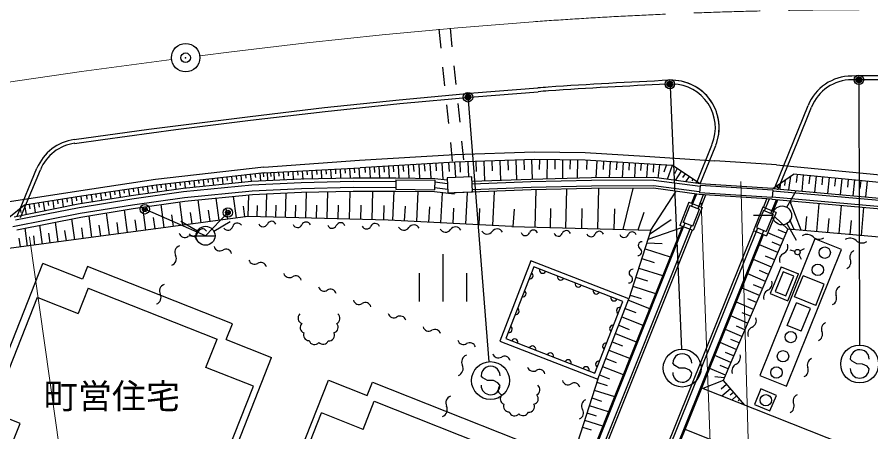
# Model space of a CAD drawing. Units: millimetres, scale not verified. Extents: x 0 to 700000, y -47500 to 447500.
# Drawn here: x 355248 to 400326, y 278504 to 300398 of the extents above; entities that cross this region are included whole.
import ezdxf
from ezdxf.enums import TextEntityAlignment as Align

# ---------------------------------------------------------------- set-up
doc = ezdxf.new("R2010")
doc.units = ezdxf.units.MM
doc.header["$LTSCALE"] = 1000
doc.header["$PDMODE"] = 32
doc.header["$PDSIZE"] = 500
doc.linetypes.add('CHAIN', pattern=[18.5, 12, -1.5, 3.5, -1.5])
doc.layers.add('作業ﾚｲﾔ1', color=7, linetype='Continuous', lineweight=25)
doc.styles.add('ＭＳ ゴシック', font='')
doc.styles.get('ＭＳ ゴシック').set_extended_font_data('MS Gothic')

msp = doc.modelspace()

# ---------------------------------------------------------------- linework, layer by layer
at = {"layer": '作業ﾚｲﾔ1', "linetype": 'CHAIN', "lineweight": 13}
for p, q in [((374530, 299461), (378519, 299835)), ((378519, 299835), (382491, 300151)), ((370549, 299035), (374530, 299461)), ((366574, 298566), (370549, 299035)), ((364892, 298351), (366574, 298566)), ((358641, 297519), (362605, 298058)), ((362605, 298058), (363404, 298160)), ((354681, 296954), (358641, 297519))]:
    msp.add_line(p, q, dxfattribs=at)
at = {"layer": '作業ﾚｲﾔ1'}
for p, q in [((378106, 299819), (378208, 298824)), ((377510, 299753), (377612, 298758)), ((377714, 297763), (377816, 296768)), ((378310, 297829), (378412, 296835)), ((379369, 296396), (382741, 296660)), ((379369, 296396), (382741, 296660)), ((389720, 296710), (390318, 282873)), ((399693, 296939), (399730, 283089)), ((375427, 296033), (379369, 296396)), ((375427, 296033), (379369, 296396)), ((375447, 295834), (379386, 296196)), ((379386, 296196), (382756, 296461)), ((371487, 295619), (375427, 296033)), ((371487, 295619), (375427, 296033)), ((371509, 295420), (375447, 295834)), ((377918, 295774), (378020, 294779)), ((378515, 295840), (378617, 294845)), ((379065, 296016), (380162, 282210)), ((395234, 291354), (397006, 295727)), ((395234, 291354), (397006, 295727)), ((367549, 295159), (371487, 295619)), ((367549, 295159), (371487, 295619)), ((367573, 294961), (371509, 295420)), ((396424, 293758), (397191, 295651)), ((363610, 294661), (367549, 295159)), ((363610, 294661), (367549, 295159)), ((363636, 294462), (367573, 294961)), ((358261, 293931), (362200, 294474)), ((358261, 293931), (362200, 294474)), ((359772, 293941), (363637, 294462)), ((362200, 294474), (363611, 294661)), ((362200, 294474), (363611, 294661)), ((358287, 293733), (359772, 293941)), ((378123, 293784), (378225, 292789)), ((378719, 293850), (378821, 292856)), ((391128, 291670), (391922, 293644)), ((391314, 291595), (392132, 293629)), ((391314, 291595), (392132, 293629)), ((391922, 293644), (391947, 293704)), ((395420, 291279), (396424, 293758)), ((373335, 292846), (378360, 293139)), ((378360, 293139), (382566, 293284)), ((382566, 293284), (385247, 293251)), ((385247, 293251), (388389, 293057)), ((388389, 293057), (392079, 292813)), ((368272, 292480), (373335, 292846)), ((375359, 292563), (375397, 291907)), ((375621, 292579), (375641, 292242)), ((375891, 292594), (375931, 291902)), ((376168, 292610), (376189, 292255)), ((376453, 292627), (376495, 291895)), ((376745, 292644), (376767, 292268)), ((377046, 292662), (377091, 291889)), ((377355, 292680), (377379, 292277)), ((377678, 292699), (377728, 291831)), ((378024, 292719), (378052, 292252)), ((378347, 292738), (378393, 291936)), ((378628, 292748), (378646, 292218)), ((379052, 292763), (379079, 291964)), ((379474, 292777), (379492, 292250)), ((379896, 292792), (379933, 291739)), ((380318, 292806), (380336, 292281)), ((380738, 292820), (380774, 291772)), ((381157, 292835), (381175, 292311)), ((381576, 292849), (381612, 291805)), ((381994, 292864), (382012, 292342)), ((382411, 292878), (382447, 291836)), ((382821, 292880), (382814, 292362)), ((383235, 292875), (383223, 291854)), ((383644, 292871), (383638, 292367)), ((384047, 292866), (384035, 291873)), ((384444, 292861), (384438, 292371)), ((384835, 292856), (384824, 291891)), ((385330, 292362), (385347, 292844)), ((385854, 292813), (385798, 291909)), ((386215, 292791), (386188, 292351)), ((386567, 292769), (386514, 291913)), ((386910, 292748), (386884, 292331)), ((387243, 292727), (387193, 291916)), ((387568, 292707), (387543, 292312)), ((387883, 292687), (387836, 291919)), ((388191, 292668), (388168, 292295)), ((388535, 292646), (388484, 291922)), ((388844, 292626), (388824, 292221)), ((389161, 292605), (389069, 291898)), ((389416, 292229), (389530, 292581)), ((389827, 292561), (389571, 291831)), ((391316, 291595), (389855, 292559)), ((395347, 292601), (392079, 292813)), ((395347, 292601), (403365, 291826)), ((355252, 289897), (356298, 292419)), ((355252, 289897), (356298, 292419)), ((355436, 289821), (356482, 292342)), ((368272, 292480), (362554, 291821)), ((367808, 292125), (367830, 291934)), ((368057, 292154), (368103, 291751)), ((368275, 291959), (368257, 292177)), ((368306, 292182), (373358, 292447)), ((368449, 292190), (368473, 291773)), ((368633, 292199), (368643, 291983)), ((368805, 292208), (368828, 291776)), ((369055, 292222), (369066, 292003)), ((369305, 292235), (369328, 291793)), ((369554, 292248), (369566, 292024)), ((369804, 292261), (369828, 291810)), ((370054, 292274), (370066, 292046)), ((370303, 292287), (370327, 291827)), ((370553, 292300), (370565, 292068)), ((370803, 292313), (370827, 291844)), ((371052, 292326), (371065, 292089)), ((371302, 292339), (371327, 291861)), ((371552, 292352), (371564, 292111)), ((371801, 292365), (371827, 291878)), ((372051, 292378), (372064, 292133)), ((372301, 292391), (372327, 291896)), ((372550, 292404), (372563, 292154)), ((372800, 292417), (372826, 291913)), ((373050, 292431), (373063, 292174)), ((373299, 292444), (373327, 291917)), ((373606, 292461), (373622, 292188)), ((373855, 292476), (373888, 291915)), ((374105, 292490), (374122, 292202)), ((374355, 292505), (374389, 291913)), ((374604, 292519), (374622, 292215)), ((374854, 292534), (374890, 291911)), ((375103, 292548), (375122, 292229)), ((390089, 292404), (389958, 292118)), ((390305, 292263), (389985, 291775)), ((390514, 292126), (390387, 291932)), ((395153, 291347), (396238, 292113)), ((362554, 291821), (358613, 291236)), ((363835, 291667), (363853, 291511)), ((364083, 291695), (364119, 291386)), ((364331, 291724), (364349, 291567)), ((364580, 291753), (364616, 291435)), ((364828, 291781), (364847, 291621)), ((365076, 291810), (365114, 291485)), ((365325, 291839), (365344, 291674)), ((365573, 291867), (365611, 291534)), ((365821, 291896), (365841, 291727)), ((366070, 291925), (366109, 291584)), ((366318, 291953), (366338, 291781)), ((366567, 291982), (366607, 291633)), ((366815, 292010), (366835, 291834)), ((367063, 292039), (367104, 291683)), ((367312, 292068), (367332, 291888)), ((367560, 292096), (367602, 291732)), ((370246, 291655), (367636, 291535)), ((372991, 291718), (370246, 291655)), ((375246, 291709), (372991, 291718)), ((375248, 291809), (375242, 291309)), ((375248, 291809), (377296, 291787)), ((375249, 291909), (377309, 291886)), ((377296, 291787), (377290, 291287)), ((377970, 291598), (377295, 291687)), ((377309, 291886), (377961, 291801)), ((379255, 291972), (377957, 291918)), ((377957, 291918), (377989, 291119)), ((379288, 291172), (379255, 291972)), ((382375, 291704), (379271, 291583)), ((385573, 291778), (382375, 291704)), ((388866, 291794), (385573, 291778)), ((388866, 291794), (391307, 291466)), ((390723, 291989), (390534, 291701)), ((390932, 291852), (390871, 291758)), ((391141, 291715), (391084, 291627)), ((395777, 291515), (395810, 291811)), ((396072, 291996), (395972, 291273)), ((396431, 292095), (396381, 291666)), ((396755, 292063), (396672, 291211)), ((397096, 292030), (397055, 291605)), ((397436, 291997), (397354, 291150)), ((397775, 291965), (397734, 291542)), ((398113, 291932), (398032, 291089)), ((398450, 291899), (398410, 291479)), ((398787, 291867), (398706, 291029)), ((399122, 291834), (399082, 291416)), ((399456, 291802), (399376, 290969)), ((399790, 291770), (399749, 291354)), ((400122, 291738), (400042, 290909)), ((358613, 291236), (354611, 290619)), ((360636, 291233), (360687, 290889)), ((360884, 291270), (360909, 291099)), ((361131, 291306), (361181, 290968)), ((361378, 291343), (361403, 291174)), ((361626, 291380), (361676, 291041)), ((361873, 291417), (361898, 291246)), ((362120, 291453), (362171, 291111)), ((362367, 291490), (362393, 291318)), ((362615, 291526), (362662, 291182)), ((362841, 291552), (362861, 291383)), ((363090, 291581), (363128, 291248)), ((363338, 291609), (363357, 291447)), ((363586, 291638), (363623, 291319)), ((367636, 291535), (364043, 291177)), ((372793, 289738), (372832, 291214)), ((373994, 289706), (374034, 291214)), ((375083, 289671), (375164, 291209)), ((375241, 291209), (377289, 291187)), ((375242, 291309), (377290, 291287)), ((377982, 291294), (377291, 291384)), ((382599, 289308), (382650, 291281)), ((384225, 289266), (384278, 291318)), ((385913, 289222), (385968, 291350)), ((387254, 289187), (387779, 291359)), ((388711, 289149), (390043, 291202)), ((391310, 291516), (391284, 291116)), ((395145, 291267), (391310, 291516)), ((395150, 291347), (391316, 291595)), ((395146, 291267), (395110, 290869)), ((403287, 290488), (395142, 291217)), ((395381, 291508), (395370, 291386)), ((395535, 291617), (395524, 291314)), ((395885, 290364), (396385, 291230)), ((357622, 290779), (357684, 290377)), ((357869, 290817), (357899, 290621)), ((358116, 290855), (358175, 290474)), ((358363, 290893), (358392, 290708)), ((361302, 290785), (358518, 290338)), ((358610, 290932), (358667, 290565)), ((358905, 290976), (358932, 290794)), ((359153, 291012), (359206, 290651)), ((359400, 291049), (359427, 290870)), ((359647, 291086), (359700, 290731)), ((359895, 291123), (359921, 290946)), ((360142, 291159), (360194, 290810)), ((360389, 291196), (360415, 291023)), ((364043, 291177), (361302, 290785)), ((364967, 289547), (364805, 290751)), ((365910, 289674), (365752, 290845)), ((366827, 289798), (366674, 290937)), ((367446, 289879), (367476, 291016)), ((368406, 289854), (368438, 291071)), ((369423, 289827), (369458, 291117)), ((370500, 289798), (370536, 291161)), ((371623, 289769), (371661, 291187)), ((376345, 289604), (376429, 291194)), ((378319, 291048), (377289, 291183)), ((377628, 289537), (377711, 291128)), ((377989, 291119), (379288, 291172)), ((378319, 291048), (378328, 291115)), ((378943, 289467), (379031, 291143)), ((380361, 289393), (380456, 291199)), ((391042, 291067), (390851, 290578)), ((391114, 291058), (390861, 290413)), ((391476, 291024), (391187, 290285)), ((395114, 290788), (391264, 291037)), ((395119, 290868), (391284, 291116)), ((391363, 290377), (391613, 291015)), ((394651, 290355), (394839, 290813)), ((394715, 290167), (394974, 290801)), ((395039, 290034), (395339, 290768)), ((395160, 290146), (395412, 290761)), ((355645, 290475), (354818, 289802)), ((358518, 290338), (355167, 289673)), ((355645, 290475), (355720, 289987)), ((355892, 290513), (355929, 290274)), ((356139, 290551), (356211, 290084)), ((356386, 290589), (356421, 290361)), ((356633, 290627), (356702, 290182)), ((356881, 290665), (356914, 290448)), ((357128, 290703), (357193, 290279)), ((357375, 290741), (357407, 290535)), ((362047, 289155), (361885, 290363)), ((363019, 289285), (362856, 290502)), ((363998, 289417), (363833, 290642)), ((366372, 289736), (366294, 290314)), ((367277, 289858), (367201, 290420)), ((367919, 289867), (367935, 290458)), ((368907, 289840), (368924, 290467)), ((369955, 289813), (369973, 290477)), ((371056, 289784), (371074, 290479)), ((372202, 289753), (372221, 290477)), ((373391, 289722), (373410, 290469)), ((374603, 289690), (374623, 290451)), ((375709, 289638), (375750, 290420)), ((376991, 289570), (377034, 290378)), ((378273, 289503), (378315, 290310)), ((379639, 289431), (379685, 290301)), ((390720, 290629), (390241, 289407)), ((390758, 290453), (390407, 289556)), ((390720, 290629), (391418, 290355)), ((390758, 290453), (391270, 290252)), ((391418, 290355), (390939, 289133)), ((394622, 290367), (394119, 289139)), ((395316, 290083), (394622, 290367)), ((396648, 289159), (396040, 290705)), ((396101, 290551), (396108, 290625)), ((397464, 289086), (397595, 290566)), ((398647, 288982), (398778, 290460)), ((399829, 288877), (399960, 290354)), ((367435, 289879), (354554, 288146)), ((355420, 290292), (355452, 290088)), ((359202, 288772), (359048, 289917)), ((360132, 288897), (359975, 290066)), ((361082, 289025), (360922, 290218)), ((365201, 288856), (361992, 290255)), ((363508, 289351), (363426, 289962)), ((364486, 289483), (364404, 290093)), ((365201, 288856), (366380, 290080)), ((365442, 289611), (365362, 290205)), ((374833, 289684), (367435, 289879)), ((381483, 290264), (381413, 289339)), ((383404, 289287), (383430, 290293)), ((385062, 289244), (385089, 290291)), ((386775, 289200), (386803, 290277)), ((388040, 289167), (388348, 290097)), ((390919, 289356), (391270, 290252)), ((395135, 289931), (394135, 289931)), ((394657, 290190), (394287, 289286)), ((395166, 289982), (394657, 290190)), ((395166, 289982), (394796, 289078)), ((395316, 290083), (394813, 288855)), ((395943, 289212), (395227, 289866)), ((396872, 289139), (396938, 289879)), ((356591, 288421), (356457, 289416)), ((357419, 288532), (357278, 289580)), ((358291, 288649), (358142, 289753)), ((359665, 288834), (359587, 289413)), ((360605, 288961), (360525, 289551)), ((361564, 289090), (361483, 289692)), ((362533, 289220), (362451, 289826)), ((364768, 289106), (363902, 289606)), ((365634, 289106), (366500, 289606)), ((381361, 289340), (374833, 289684)), ((390509, 289515), (378584, 259666)), ((389772, 289705), (388639, 288924)), ((390939, 289133), (390241, 289407)), ((390919, 289356), (390407, 289556)), ((395885, 289498), (396385, 288632)), ((396279, 289192), (396052, 289700)), ((398056, 289034), (398121, 289773)), ((399238, 288929), (399304, 289668)), ((355805, 288315), (355678, 289260)), ((357000, 288476), (356931, 288986)), ((357849, 288590), (357777, 289128)), ((358744, 288710), (358668, 289277)), ((390370, 289356), (378506, 259658)), ((390834, 289385), (378976, 259702)), ((390882, 289155), (379121, 259716)), ((381361, 289340), (388711, 289149)), ((382432, 260020), (394150, 289126)), ((394344, 289261), (382577, 260032)), ((382967, 260063), (394669, 289131)), ((388711, 289149), (387552, 285525)), ((388562, 288684), (390346, 289294)), ((395947, 289221), (392521, 281226)), ((394119, 289139), (394813, 288855)), ((394287, 289286), (394796, 289078)), ((395705, 288658), (394878, 289013)), ((395848, 288991), (395432, 289170)), ((395947, 289221), (402984, 288597)), ((355427, 288264), (355365, 288724)), ((356193, 288367), (356128, 288852)), ((364701, 288856), (365701, 288856)), ((383045, 260069), (394659, 288918)), ((397368, 288696), (394460, 281480)), ((395564, 288327), (395111, 288521)), ((398768, 288132), (397368, 288696)), ((388399, 288175), (389729, 287750)), ((388497, 288480), (389310, 288445)), ((395409, 287965), (394442, 288380)), ((395861, 280916), (398768, 288132)), ((396047, 288122), (396316, 288036)), ((396576, 288058), (396827, 288188)), ((377746, 285390), (377746, 287890)), ((388234, 287658), (388880, 287451)), ((395079, 287195), (394129, 287602)), ((395243, 287579), (394764, 287784)), ((396516, 287868), (396645, 287617)), ((352968, 278179), (356609, 287396)), ((358702, 286569), (356609, 287396)), ((358966, 287239), (358702, 286569)), ((366615, 284217), (358966, 287239)), ((382380, 287538), (380729, 283298)), ((387552, 285525), (382380, 287538)), ((388073, 287155), (389330, 286753)), ((395583, 287214), (395014, 285801)), ((395583, 287214), (396511, 286840)), ((376496, 285390), (376496, 286890)), ((378996, 285390), (378996, 286890)), ((394754, 286439), (393822, 286839)), ((394916, 286815), (394445, 287017)), ((395941, 285427), (396511, 286840)), ((396300, 285631), (396748, 286744)), ((397861, 286296), (396748, 286744)), ((387917, 286666), (388528, 286470)), ((394595, 286066), (394132, 286264)), ((397413, 285183), (397861, 286296)), ((358997, 286091), (358470, 284759)), ((358997, 286091), (365809, 283400)), ((387764, 286190), (388954, 285810)), ((394436, 285696), (393520, 286089)), ((395014, 285801), (395941, 285427)), ((395274, 285912), (395831, 285687)), ((353920, 279530), (356321, 285608)), ((356337, 285601), (358470, 284759)), ((385901, 281285), (387552, 285525)), ((387526, 285459), (388640, 285025)), ((387616, 285727), (388195, 285543)), ((394123, 284966), (393223, 285352)), ((394279, 285329), (393825, 285524)), ((397413, 285183), (396300, 285631)), ((387353, 285015), (387908, 284799)), ((395906, 284119), (396392, 285325)), ((397134, 285026), (396392, 285325)), ((396648, 283820), (397134, 285026)), ((387181, 284572), (388287, 284141)), ((393816, 284249), (392931, 284628)), ((393969, 284606), (393523, 284797)), ((366282, 283374), (366615, 284217)), ((387009, 284131), (387560, 283917)), ((393664, 283895), (393226, 284083)), ((396648, 283820), (395906, 284119)), ((386838, 283692), (387937, 283264)), ((393514, 283544), (392645, 283917)), ((365221, 281912), (365809, 283400)), ((366282, 283374), (368686, 282424)), ((380729, 283298), (385901, 281285)), ((386667, 283254), (387215, 283041)), ((393218, 282852), (392364, 283218)), ((393365, 283197), (392935, 283381)), ((386498, 282817), (387588, 282393)), ((393071, 282511), (392648, 282692)), ((365096, 273337), (368686, 282424)), ((386328, 282383), (386872, 282171)), ((392926, 282172), (392088, 282532)), ((399338, 282230), (399238, 282348)), ((399582, 282090), (399338, 282230)), ((367732, 280920), (365221, 281912)), ((386160, 281949), (387243, 281528)), ((389966, 282015), (389867, 282133)), ((390211, 281875), (389966, 282015)), ((390512, 281873), (390211, 281875)), ((390757, 281761), (390512, 281873)), ((390863, 281625), (390757, 281761)), ((392640, 281504), (391816, 281857)), ((392782, 281837), (392367, 282015)), ((399883, 282088), (399582, 282090)), ((400128, 281976), (399883, 282088)), ((400234, 281840), (400128, 281976)), ((379846, 281353), (379747, 281471)), ((380091, 281214), (379846, 281353)), ((385902, 281287), (381094, 266219)), ((385991, 281518), (386531, 281307)), ((392574, 281350), (392092, 281414)), ((394460, 281480), (395861, 280916)), ((365393, 274998), (367732, 280920)), ((368077, 272120), (371681, 281241)), ((371681, 281241), (373737, 280429)), ((373737, 280429), (374013, 281126)), ((374013, 281126), (381658, 278106)), ((380392, 281212), (380091, 281214)), ((380637, 281100), (380392, 281212)), ((380743, 280964), (380637, 281100)), ((385853, 281135), (386400, 280961)), ((392528, 281217), (391453, 280790)), ((392710, 281007), (392427, 280762)), ((392521, 281226), (393650, 279922)), ((385717, 280710), (386781, 280371)), ((417599, 270461), (391396, 280813)), ((392906, 280781), (392458, 280393)), ((393070, 280592), (392895, 280441)), ((393233, 280403), (392983, 280186)), ((394521, 280770), (394184, 279957)), ((395334, 280434), (394521, 280770)), ((394997, 279621), (395334, 280434)), ((373513, 278636), (374101, 280124)), ((374101, 280124), (380908, 277434)), ((385586, 280297), (386102, 280132)), ((393397, 280214), (393321, 280148)), ((393561, 280025), (393507, 279979)), ((394184, 279957), (394997, 279621)), ((355408, 278943), (353920, 279530)), ((368950, 273513), (371317, 279503)), ((373513, 278636), (371317, 279503)), ((385333, 279504), (385821, 279348)), ((385457, 279895), (386462, 279574)), ((385211, 279124), (386161, 278821)), ((355063, 278070), (355408, 278943)), ((385093, 278754), (385555, 278607)), ((418613, 267534), (390518, 278633))]:
    msp.add_line(p, q, dxfattribs=at)
at = {"layer": '作業ﾚｲﾔ1', "lineweight": 13}
for p, q in [((393455, 291726), (394343, 260704)), ((391358, 290595), (392294, 265639)), ((355900, 288800), (360382, 257363))]:
    msp.add_line(p, q, dxfattribs=at)
at = {"layer": '作業ﾚｲﾔ1'}
for points in [[(389855, 292559), (388363, 292658), (385232, 292851), (382571, 292883), (378378, 292739), (373358, 292447)], [(368306, 292182), (362593, 291524), (358658, 290939), (355645, 290475)], [(420726, 288943), (416380, 289522), (403317, 291429), (396238, 292113)], [(355099, 289863), (358482, 290535), (361272, 290983), (364019, 291376), (367622, 291734), (370239, 291854), (372989, 291918), (375247, 291909)], [(391324, 291594), (388875, 291924), (385570, 291908), (382371, 291834), (379266, 291712)], [(355033, 289340), (358571, 290043), (361347, 290488), (364079, 290879), (367658, 291235), (370256, 291354), (372994, 291418), (375245, 291409)], [(355236, 289177), (358606, 289846), (361377, 290291), (364103, 290681), (367672, 291036), (370263, 291154), (372996, 291218), (375244, 291209)], [(391264, 291037), (388839, 291364), (385578, 291348), (382389, 291275), (378328, 291115)], [(391267, 291168), (388847, 291494), (385576, 291478), (382385, 291404), (379284, 291283)], [(395153, 291347), (403302, 290617), (422066, 287997)], [(395103, 290789), (403238, 290060), (422049, 287434)], [(395115, 290919), (403253, 290189), (422067, 287563)], [(395831, 285687), (396250, 286729), (395694, 286953), (395274, 285912)]]:
    msp.add_lwpolyline(points, dxfattribs=at)
msp.add_lwpolyline([(385759, 281611), (387228, 285382), (382522, 287215), (381053, 283441)], close=True, dxfattribs=at)
for centre, radius in [((364148, 298255), 750), ((399693, 297089), 150), ((399693, 297089), 120), ((399693, 297089), 90), ((399693, 297089), 60), ((399693, 297089), 30), ((389713, 296860), 150), ((389713, 296860), 120), ((389713, 296860), 90), ((389713, 296860), 60), ((389713, 296860), 30), ((379053, 296166), 150), ((379053, 296166), 120), ((379053, 296166), 90), ((379053, 296166), 60), ((379053, 296166), 30), ((361992, 290255), 125), ((361992, 290255), 62.5), ((395635, 289931), 500), ((366380, 290080), 125), ((366380, 290080), 62.5), ((365201, 288856), 500), ((396451, 287993), 141), ((397887, 287965), 300), ((397521, 287056), 300), ((396093, 283512), 300), ((399733, 282089), 1000), ((390361, 281874), 1000), ((395684, 282497), 300), ((380241, 281213), 1000), ((395338, 281640), 300), ((394779, 280175), 300)]:
    msp.add_circle(centre, radius, dxfattribs=at)
at = {"layer": '作業ﾚｲﾔ1', "linetype": 'CHAIN', "lineweight": 13}
msp.add_arc((400354, 50790), 250000, 79.77212, 94.09725, dxfattribs=at)
at = {"layer": '作業ﾚｲﾔ1'}
for centre, radius, start, end in [((389813, 294562), 2500, 338.094, 92.476), ((389813, 294562), 2500, 338.094, 89.0378), ((399323, 294788), 2500, 90.2421, 157.946), ((399323, 294788), 2500, 90.2421, 157.946), ((399323, 294788), 2300, 90.2421, 157.946), ((400354, 50790), 246500, 89.38616, 90.24213), ((400354, 50790), 246500, 89.38616, 90.24213), ((400354, 50790), 246300, 89.38616, 90.24213), ((400354, 50790), 246500, 93.96982, 94.09725), ((400354, 50790), 246500, 93.96982, 94.09725), ((400354, 50790), 246500, 92.47605, 93.96982), ((400354, 50790), 246500, 92.47605, 93.96982), ((400354, 50790), 246300, 92.51094, 93.96982), ((389813, 294562), 2300, 338.094, 88.7387), ((400354, 50790), 246300, 93.96982, 94.09725), ((358607, 291460), 2500, 97.9371, 157.4668), ((358607, 291460), 2500, 97.9371, 157.4668), ((358607, 291460), 2300, 97.9371, 157.4668), ((366880, 289273), 257, 34.14, 165.0569), ((368237, 289577), 248, 201.9975, 335.5702), ((368688, 289373), 248, 21.9991, 155.5697), ((370057, 289539), 248, 201.9975, 335.5702), ((370508, 289334), 248, 21.9991, 155.5697), ((371877, 289500), 248, 201.9991, 335.5697), ((372328, 289295), 248, 21.9997, 155.568), ((374148, 289257), 248, 21.9975, 155.5702), ((376198, 289098), 327, 30.1027, 144.4967), ((364105, 289067), 305, 195.1656, 302.8248), ((364543, 289094), 257, 214.1398, 345.0565), ((365039, 288961), 257, 34.1406, 165.0557), ((366384, 289405), 257, 214.1406, 345.0557), ((373697, 289462), 248, 201.9991, 335.5697), ((375666, 289478), 327, 210.1023, 324.4971), ((377864, 289374), 327, 210.1023, 324.4971), ((378397, 288994), 327, 30.1027, 144.4967), ((380063, 289271), 327, 210.1027, 324.4967), ((380596, 288890), 327, 30.1023, 144.4971), ((382081, 289098), 232, 199.6235, 338.2173), ((382512, 288926), 232, 19.6242, 158.215), ((383817, 289066), 232, 199.6242, 338.215), ((384248, 288894), 232, 19.6235, 158.2173), ((385553, 289033), 232, 199.6257, 338.2151), ((385984, 288861), 232, 19.6259, 158.2146), ((387720, 288828), 232, 19.6242, 158.215), ((364436, 288554), 305, 15.1655, 122.8236), ((387289, 289000), 232, 199.6235, 338.2173), ((388236, 288340), 196, 85.2295, 237.974), ((396957, 288473), 456, 46.2514, 123.6117), ((397587, 289132), 456, 226.2514, 303.6119), ((399227, 288272), 456, 46.2514, 123.6119), ((399858, 288930), 456, 226.2517, 303.6113), ((363940, 287976), 364, 109.4314, 207.3388), ((365944, 288361), 305, 195.1637, 302.8255), ((366275, 287848), 305, 15.166, 122.8232), ((388028, 288008), 196, 265.23, 57.975), ((395547, 288291), 401, 295.4589, 18.1495), ((399589, 287732), 376, 115.7147, 201.2822), ((363293, 287641), 364, 289.4317, 27.3385), ((395892, 287566), 401, 115.4608, 198.1476), ((398889, 287459), 376, 295.7148, 21.2809), ((367783, 287655), 305, 195.166, 302.8232), ((368114, 287142), 305, 15.1655, 122.8236), ((369622, 286949), 305, 195.1654, 302.8237), ((369953, 286436), 305, 15.1654, 122.8237), ((382320, 286750), 170, 255.4569, 61.9965), ((383000, 287049), 170, 165.3198, 332.133), ((383941, 286683), 170, 165.3198, 332.133), ((387547, 286560), 196, 265.2294, 57.974), ((387755, 286893), 196, 85.2295, 237.974), ((363131, 285934), 364, 109.4317, 207.3385), ((384882, 286317), 170, 165.3198, 332.133), ((394712, 286342), 401, 295.4589, 18.1495), ((371461, 286243), 305, 195.1655, 302.8236), ((371792, 285730), 305, 15.166, 122.8232), ((381952, 285807), 170, 255.4569, 61.9965), ((385823, 285950), 170, 165.3198, 332.133), ((395057, 285617), 401, 115.4608, 198.1476), ((398841, 285832), 376, 115.7147, 201.2822), ((362484, 285599), 364, 289.4327, 27.3385), ((373300, 285536), 305, 195.1654, 302.8237), ((386764, 285584), 170, 165.3198, 332.133), ((398140, 285559), 376, 295.7148, 21.2821), ((373631, 285024), 305, 15.1654, 122.8237), ((381585, 284863), 170, 255.4569, 61.9965), ((387063, 284904), 170, 75.4237, 242.0286), ((370380, 284506), 300, 131.6965, 250.3117), ((371995, 284494), 300, 295.5816, 51.8362), ((375139, 284830), 305, 195.1655, 302.8236), ((375470, 284318), 305, 15.1641, 122.8251), ((393877, 284393), 401, 295.4589, 18.1495), ((370493, 284013), 300, 135.4217, 248.9788), ((371901, 284023), 300, 284.4761, 41.842), ((376978, 284124), 305, 195.166, 302.8232), ((381218, 283920), 170, 255.4569, 61.9965), ((386696, 283961), 170, 75.4219, 242.0305), ((394221, 283669), 401, 115.4589, 198.1495), ((398092, 283932), 376, 115.7147, 201.2822), ((370666, 283627), 300, 159.4472, 269.0234), ((371705, 283605), 300, 265.1162, 25.1923), ((377309, 283612), 305, 15.1637, 122.8255), ((397392, 283659), 376, 295.7153, 21.2805), ((370947, 283418), 300, 197.5636, 321.1495), ((371405, 283428), 300, 221.4806, 335.9243), ((378817, 283418), 305, 195.1655, 302.8236), ((379148, 282906), 305, 15.1656, 122.8248), ((381516, 283239), 170, 345.3478, 152.1614), ((386329, 283018), 170, 75.4219, 242.0305), ((382458, 282873), 170, 345.3468, 152.1622), ((383399, 282508), 170, 345.3468, 152.1622), ((399738, 282344), 500, 359.5549, 179.5549), ((379117, 282191), 398, 112.1507, 205.5455), ((380656, 282712), 305, 195.166, 302.8232), ((380986, 282199), 305, 15.1652, 122.8251), ((384340, 282142), 170, 345.3468, 152.1622), ((385961, 282075), 170, 75.4246, 242.0279), ((390366, 282129), 500, 359.5549, 179.5549), ((393041, 282444), 401, 295.4608, 18.1476), ((397344, 282032), 376, 115.7153, 201.2805), ((378399, 281848), 398, 292.1506, 25.5456), ((380247, 281467), 500, 359.5549, 179.5549), ((382495, 282006), 305, 195.1654, 302.8237), ((382825, 281493), 305, 15.1651, 122.8252), ((385282, 281776), 170, 345.3469, 152.1621), ((393386, 281720), 401, 115.4589, 198.1495), ((396643, 281759), 376, 295.7147, 21.2822), ((399734, 281844), 500, 179.5549, 359.5549), ((390363, 281629), 500, 179.5549, 359.5549), ((380243, 280967), 500, 179.5549, 359.5549), ((380942, 280740), 300, 131.6965, 250.3117), ((382557, 280728), 300, 295.5816, 51.8362), ((384334, 281300), 305, 195.1656, 302.8248), ((384664, 280787), 305, 15.1655, 122.8236), ((378281, 280031), 398, 112.1502, 205.5459), ((381055, 280247), 300, 135.4217, 248.9788), ((382463, 280257), 300, 284.4761, 41.842), ((396595, 280131), 376, 115.7148, 201.2821), ((381228, 279861), 300, 159.4472, 269.0234), ((382267, 279839), 300, 265.1162, 25.1923), ((385382, 279877), 338, 111.3655, 213.3266), ((395895, 279859), 376, 295.7132, 21.2826), ((377563, 279688), 398, 292.1506, 25.5456), ((381509, 279652), 300, 197.5636, 321.1495), ((381967, 279662), 300, 221.4806, 335.9243), ((384819, 279506), 338, 291.3655, 33.3266)]:
    msp.add_arc(centre, radius, start, end, dxfattribs=at)
for p in [(364148, 298255), (389713, 296860), (399693, 297089), (379053, 296166), (361992, 290255), (366380, 290080)]:
    msp.add_point(p, dxfattribs=at)

# ---------------------------------------------------------------- texts
at = {"layer": '作業ﾚｲﾔ1', "style": 'ＭＳ ゴシック'}
msp.add_text('町営住宅', height=1320, dxfattribs=at).set_placement((360253, 280394), align=Align.MIDDLE_CENTER)

doc.saveas('drawing.dxf')
